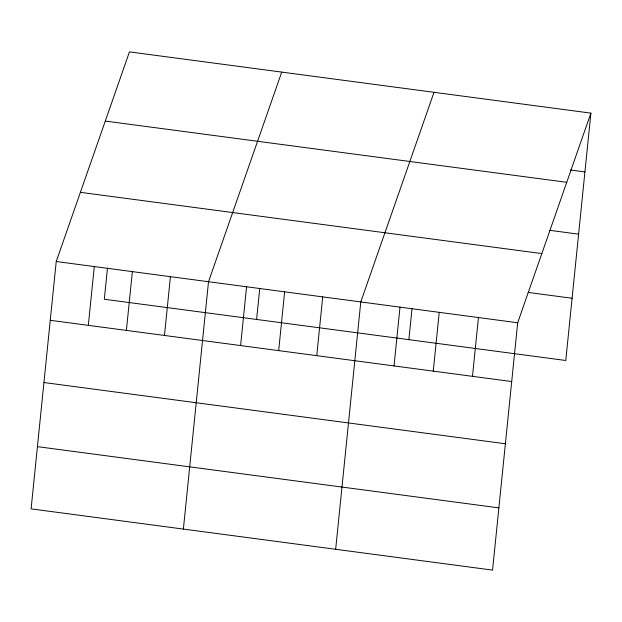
<?xml version="1.0" encoding="UTF-8"?>
<svg xmlns="http://www.w3.org/2000/svg" width="622" height="622" viewBox="0 0 622 622"><rect width="100%" height="100%" fill="white"/><g stroke="black" fill="none" stroke-linecap="round" stroke-linejoin="round"><path stroke-width="0.93" d="M56.229 261.512L31.1 508.866L492.554 570.11L517.683 322.756L590.9 113.134L129.446 51.89L56.229 261.512L517.683 322.756M88.324 325.353L94.295 266.566M107.482 268.129L104.317 299.244L565.771 360.488L590.9 113.134M126.39 330.406L132.369 271.62M164.465 335.46L170.436 276.673M183.381 529.073L208.502 281.719L281.727 72.105M240.605 345.56L246.576 286.773M256.598 319.451L259.763 288.344M278.672 350.614L284.643 291.827M316.746 355.667L322.717 296.881M335.662 549.288L360.783 301.934L434.008 92.313M394.037 365.923L400.008 307.136M408.879 339.666L412.036 308.551M433.262 371.132L439.233 312.345M472.487 376.341L478.458 317.547M570.576 170.016L584.929 171.921M105.281 121.065L566.735 182.308M549.91 230.342L578.608 234.152M80.386 192.338L541.848 253.582M528.086 292.418L572.092 298.257M50.25 320.299L511.712 381.543M43.937 382.53L505.391 443.766M37.421 446.643L498.875 507.879"/></g></svg>
